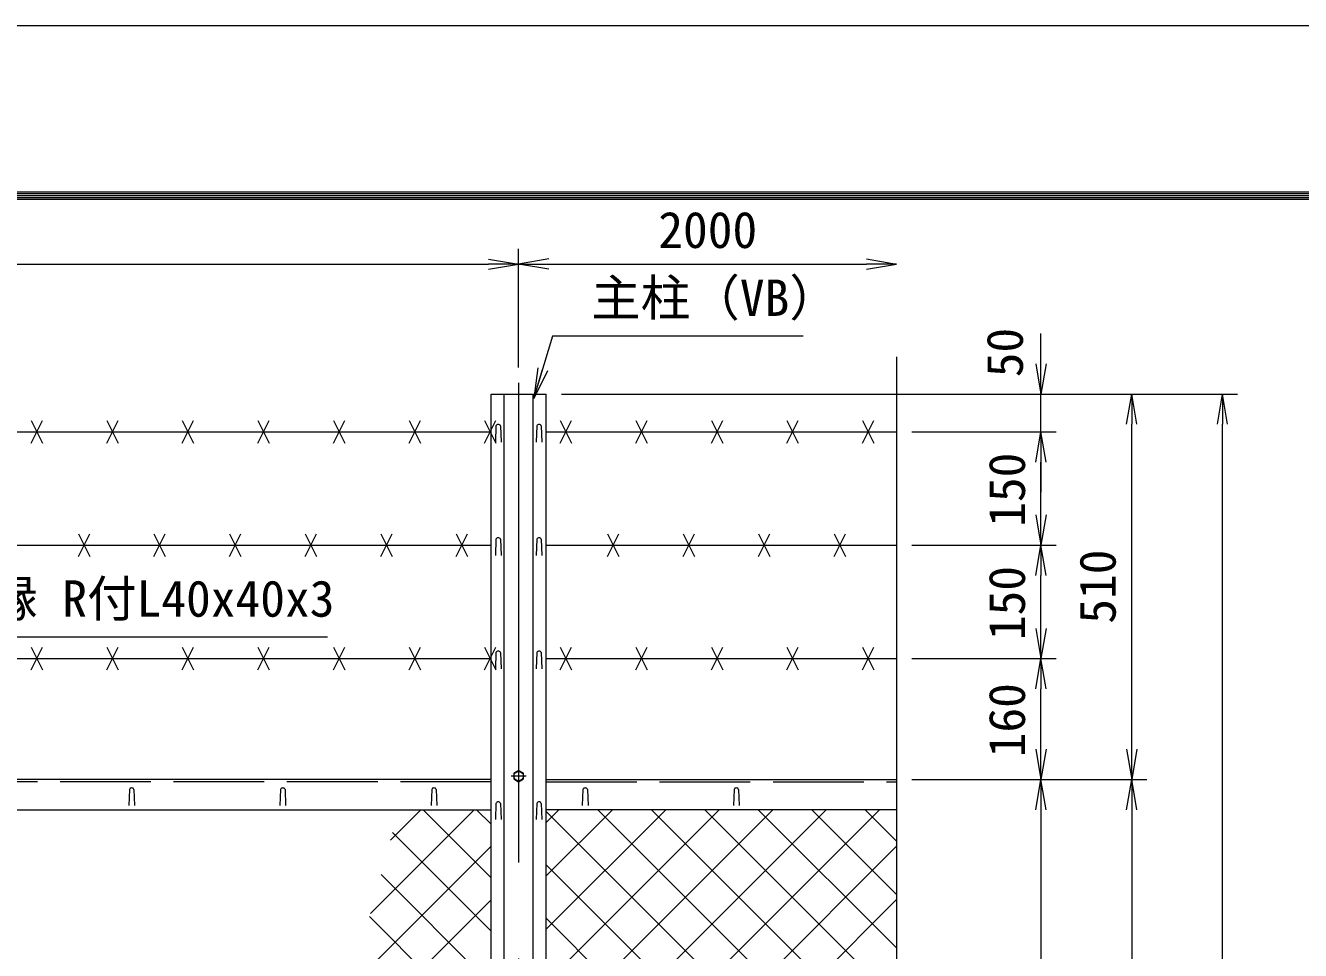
# Model space of a CAD drawing. Units: millimetres, scale not verified. Extents: x -4200 to 4200, y -2970 to 2970.
# Drawn here: x -1866 to -179, y 1746 to 2970 of the extents above; entities that cross this region are included whole.
import ezdxf
from ezdxf.enums import TextEntityAlignment as Align

# ---------------------------------------------------------------- set-up
doc = ezdxf.new("R2010")
doc.units = ezdxf.units.MM
doc.header["$LTSCALE"] = 20
doc.linetypes.add('DASHED', pattern=[7.5, 6, -1.5])
doc.linetypes.add('USER1', pattern=[50.8, 31.75, -6.35, 6.35, -6.35])
for name, color, linetype, lineweight in [('0-0_D-STR1', 1, 'Continuous', 18), ('0-1_D-BMK', 2, 'USER1', 13), ('0-2_D-STR-DIM', 7, 'Continuous', 9), ('0-3_D-STR3', 3, 'Continuous', 13), ('0-5_D-STR-TXT', 7, 'Continuous', 9), ('0-6_0', 7, 'Continuous', 9), ('0-7_D-STR2', 7, 'Continuous', 9), ('0-8_D-TTL', 7, 'Continuous', 9)]:
    doc.layers.add(name, color=color, linetype=linetype, lineweight=lineweight)
doc.styles.add('ＭＳ ゴシック', font='')
doc.styles.get('ＭＳ ゴシック').set_extended_font_data('MS Gothic')

# ---------------------------------------------------------------- blocks, each defined once
blk = doc.blocks.new('_Open')
at = {"layer": '0-6_0'}
blk.add_line((-20, 3.33), (0, 0), dxfattribs=at)
blk.add_lwpolyline([(-20, -3.33), (0, 0), (-20, 0)], dxfattribs=at)

msp = doc.modelspace()

# ---------------------------------------------------------------- linework, layer by layer
at = {"layer": '0-0_D-STR1'}
for p, q in [((-1232.6, 352.26), (-1232.6, 2482.26)), ((-1194.6, 352.26), (-1194.6, 2482.26)), ((-1177.1, 350.76), (-1177.1, 2482.26)), ((-1243.6, 2440.14), (-1244.35, 2418.64)), ((-1237.6, 2440.14), (-1236.85, 2418.64)), ((-1189.6, 2440.14), (-1190.35, 2418.64)), ((-1183.6, 2440.14), (-1182.85, 2418.64)), ((-1243.6, 2290.14), (-1244.35, 2268.64)), ((-1237.6, 2290.14), (-1236.85, 2268.64)), ((-1189.6, 2290.14), (-1190.35, 2268.64)), ((-1183.6, 2290.14), (-1182.85, 2268.64)), ((-1243.6, 2140.14), (-1244.35, 2118.64)), ((-1237.6, 2140.14), (-1236.85, 2118.64)), ((-1189.6, 2140.14), (-1190.35, 2118.64)), ((-1183.6, 2140.14), (-1182.85, 2118.64)), ((-1250.1, 1972.26), (-3188.6, 1972.26)), ((-1728.6, 1959.13), (-1729.35, 1937.63)), ((-1722.6, 1959.13), (-1721.85, 1937.63)), ((-1528.6, 1959.13), (-1529.35, 1937.63)), ((-1522.6, 1959.13), (-1521.85, 1937.63)), ((-1328.6, 1959.13), (-1329.35, 1937.63)), ((-1322.6, 1959.13), (-1321.85, 1937.63)), ((-1177.1, 1972.26), (-713.6, 1972.26)), ((-1128.6, 1959.13), (-1129.35, 1937.63)), ((-1122.6, 1959.13), (-1121.85, 1937.63)), ((-928.6, 1959.13), (-929.35, 1937.63)), ((-922.6, 1959.13), (-921.85, 1937.63)), ((-1243.6, 1940.64), (-1244.35, 1919.14)), ((-1237.6, 1940.64), (-1236.85, 1919.14)), ((-1189.6, 1940.64), (-1190.35, 1919.14)), ((-1183.6, 1940.64), (-1182.85, 1919.14)), ((-3188.6, 1932.26), (-1250.1, 1932.26)), ((-713.6, 1932.26), (-1177.1, 1932.26))]:
    msp.add_line(p, q, dxfattribs=at)
at = {"layer": '0-0_D-STR1', "linetype": 'DASHED'}
for p, q in [((-1250.1, 1969.26), (-3188.6, 1969.26)), ((-1177.1, 1969.26), (-713.6, 1969.26))]:
    msp.add_line(p, q, dxfattribs=at)
at = {"layer": '0-0_D-STR1'}
msp.add_lwpolyline([(-1250.1, 350.76), (-1250.1, 2482.26), (-1177.1, 2482.26)], dxfattribs=at)
for centre in [(-1240.6, 2438.89), (-1186.6, 2438.89), (-1240.6, 2288.89), (-1186.6, 2288.89), (-1240.6, 2138.89), (-1186.6, 2138.89), (-1725.6, 1957.88), (-1525.6, 1957.88), (-1325.6, 1957.88), (-1125.6, 1957.88), (-925.6, 1957.88), (-1240.6, 1939.39), (-1186.6, 1939.39)]:
    msp.add_arc(centre, 3.25, 22.61986, 157.38014, dxfattribs=at)
at = {"layer": '0-1_D-BMK'}
for p, q in [((-1213.6, 2497.26), (-1213.6, 102.26)), ((-1203.6, 1976.76), (-1223.6, 1976.76))]:
    msp.add_line(p, q, dxfattribs=at)
at = {"layer": '0-2_D-STR-DIM'}
for p, q in [((-1213.6, 2517.26), (-1213.6, 2674.38)), ((-1213.6, 2517.26), (-1213.6, 2674.07)), ((-3173.6, 2654.07), (-1253.6, 2654.07)), ((-1173.6, 2654.38), (-753.6, 2654.38)), ((-522.56, 2522.26), (-522.56, 2562.26)), ((-713.6, 2531.71), (-713.6, 1162.91)), ((-1157.1, 2482.26), (-382.56, 2482.26)), ((-1157.1, 2482.26), (-502.56, 2482.26)), ((-1157.1, 2482.26), (-262.56, 2482.26)), ((-522.56, 2432.26), (-522.56, 2482.26)), ((-693.6, 2432.26), (-502.56, 2432.26)), ((-693.6, 2432.26), (-502.56, 2432.26)), ((-402.56, 2012.26), (-402.56, 2442.26)), ((-282.56, 212.26), (-282.56, 2442.26)), ((-522.56, 2322.26), (-522.56, 2392.26)), ((-522.56, 2392.26), (-522.56, 2352.26)), ((-693.6, 2282.26), (-502.56, 2282.26)), ((-693.6, 2282.26), (-502.56, 2282.26)), ((-522.56, 2172.26), (-522.56, 2242.26)), ((-693.6, 2132.26), (-502.56, 2132.26)), ((-693.6, 2132.26), (-502.56, 2132.26)), ((-522.56, 2012.26), (-522.56, 2092.26)), ((-693.6, 1972.26), (-502.56, 1972.26)), ((-693.6, 1972.26), (-382.56, 1972.26)), ((-693.6, 1972.26), (-382.56, 1972.26)), ((-693.6, 1972.26), (-502.56, 1972.26)), ((-522.56, 1932.26), (-522.56, 242.26)), ((-402.56, 1932.26), (-402.56, 212.26))]:
    msp.add_line(p, q, dxfattribs=at)
at = {"layer": '0-3_D-STR3'}
for p, q in [((-1858.6, 2417.26), (-1843.6, 2447.26)), ((-1858.6, 2447.26), (-1843.6, 2417.26)), ((-1758.6, 2417.26), (-1743.6, 2447.26)), ((-1758.6, 2447.26), (-1743.6, 2417.26)), ((-1658.6, 2417.26), (-1643.6, 2447.26)), ((-1658.6, 2447.26), (-1643.6, 2417.26)), ((-1558.6, 2417.26), (-1543.6, 2447.26)), ((-1558.6, 2447.26), (-1543.6, 2417.26)), ((-1458.6, 2417.26), (-1443.6, 2447.26)), ((-1458.6, 2447.26), (-1443.6, 2417.26)), ((-1358.6, 2417.26), (-1343.6, 2447.26)), ((-1358.6, 2447.26), (-1343.6, 2417.26)), ((-1258.6, 2417.26), (-1243.6, 2447.26)), ((-1258.6, 2447.26), (-1243.6, 2417.26)), ((-1158.6, 2417.26), (-1143.6, 2447.26)), ((-1158.6, 2447.26), (-1143.6, 2417.26)), ((-1058.6, 2417.26), (-1043.6, 2447.26)), ((-1058.6, 2447.26), (-1043.6, 2417.26)), ((-958.6, 2417.26), (-943.6, 2447.26)), ((-958.6, 2447.26), (-943.6, 2417.26)), ((-858.6, 2417.26), (-843.6, 2447.26)), ((-858.6, 2447.26), (-843.6, 2417.26)), ((-758.6, 2417.26), (-743.6, 2447.26)), ((-758.6, 2447.26), (-743.6, 2417.26)), ((-3188.6, 2432.26), (-1250.1, 2432.26)), ((-1177.1, 2432.26), (-713.6, 2432.26)), ((-1796.1, 2297.26), (-1781.1, 2267.26)), ((-1796.1, 2267.26), (-1781.1, 2297.26)), ((-1696.1, 2297.26), (-1681.1, 2267.26)), ((-1696.1, 2267.26), (-1681.1, 2297.26)), ((-1596.1, 2297.26), (-1581.1, 2267.26)), ((-1596.1, 2267.26), (-1581.1, 2297.26)), ((-1496.1, 2297.26), (-1481.1, 2267.26)), ((-1496.1, 2267.26), (-1481.1, 2297.26)), ((-1396.1, 2297.26), (-1381.1, 2267.26)), ((-1396.1, 2267.26), (-1381.1, 2297.26)), ((-1296.1, 2297.26), (-1281.1, 2267.26)), ((-1296.1, 2267.26), (-1281.1, 2297.26)), ((-1096.1, 2297.26), (-1081.1, 2267.26)), ((-1096.1, 2267.26), (-1081.1, 2297.26)), ((-996.1, 2297.26), (-981.1, 2267.26)), ((-996.1, 2267.26), (-981.1, 2297.26)), ((-896.1, 2297.26), (-881.1, 2267.26)), ((-896.1, 2267.26), (-881.1, 2297.26)), ((-796.1, 2297.26), (-781.1, 2267.26)), ((-796.1, 2267.26), (-781.1, 2297.26)), ((-3188.6, 2282.26), (-1250.1, 2282.26)), ((-1177.1, 2282.26), (-713.6, 2282.26)), ((-1858.6, 2117.26), (-1843.6, 2147.26)), ((-1858.6, 2147.26), (-1843.6, 2117.26)), ((-1758.6, 2117.26), (-1743.6, 2147.26)), ((-1758.6, 2147.26), (-1743.6, 2117.26)), ((-1658.6, 2117.26), (-1643.6, 2147.26)), ((-1658.6, 2147.26), (-1643.6, 2117.26)), ((-1558.6, 2117.26), (-1543.6, 2147.26)), ((-1558.6, 2147.26), (-1543.6, 2117.26)), ((-1458.6, 2117.26), (-1443.6, 2147.26)), ((-1458.6, 2147.26), (-1443.6, 2117.26)), ((-1358.6, 2117.26), (-1343.6, 2147.26)), ((-1358.6, 2147.26), (-1343.6, 2117.26)), ((-1258.6, 2117.26), (-1243.6, 2147.26)), ((-1258.6, 2147.26), (-1243.6, 2117.26)), ((-1158.6, 2117.26), (-1143.6, 2147.26)), ((-1158.6, 2147.26), (-1143.6, 2117.26)), ((-1058.6, 2117.26), (-1043.6, 2147.26)), ((-1058.6, 2147.26), (-1043.6, 2117.26)), ((-958.6, 2117.26), (-943.6, 2147.26)), ((-958.6, 2147.26), (-943.6, 2117.26)), ((-858.6, 2117.26), (-843.6, 2147.26)), ((-858.6, 2147.26), (-843.6, 2117.26)), ((-758.6, 2117.26), (-743.6, 2147.26)), ((-758.6, 2147.26), (-743.6, 2117.26)), ((-3188.6, 2132.26), (-1250.1, 2132.26)), ((-1177.1, 2132.26), (-713.6, 2132.26)), ((-1213.6, 1984.27), (-1220.1, 1980.51)), ((-1220.1, 1980.51), (-1220.1, 1973.01)), ((-1207.1, 1980.51), (-1213.6, 1984.27)), ((-1207.1, 1973.01), (-1207.1, 1980.51)), ((-1220.1, 1973.01), (-1213.6, 1969.25)), ((-1213.6, 1969.25), (-1207.1, 1973.01))]:
    msp.add_line(p, q, dxfattribs=at)
msp.add_circle((-1213.6, 1976.76), 6.25, dxfattribs=at)
at = {"layer": '0-5_D-STR-TXT'}
for points in [[(-837.28, 2558.72), (-1168.66, 2558.72), (-1192.96, 2478.48)], [(-1466.5, 2160.65), (-2164.38, 2160.65), (-2221.94, 1974.17)]]:
    msp.add_lwpolyline(points, dxfattribs=at)
at = {"layer": '0-7_D-STR2'}
for p, q in [((-1409.58, 1795.1), (-1272.42, 1932.26)), ((-1383.29, 1892.1), (-1343.13, 1932.26)), ((-1250.1, 1842.24), (-1340.12, 1932.26)), ((-1250.1, 1912.95), (-1269.41, 1932.26)), ((-1177.1, 1915.48), (-1160.32, 1932.26)), ((-1177.1, 1844.77), (-1089.61, 1932.26)), ((-1177.1, 1774.06), (-1018.9, 1932.26)), ((-1177.1, 1703.35), (-948.19, 1932.26)), ((-1177.1, 1632.64), (-877.48, 1932.26)), ((-1177.1, 1561.92), (-806.77, 1932.26)), ((-1177.1, 1491.21), (-736.06, 1932.26)), ((-713.6, 1466.49), (-1177.1, 1929.99)), ((-713.6, 1537.2), (-1108.66, 1932.26)), ((-713.6, 1607.91), (-1037.95, 1932.26)), ((-713.6, 1678.62), (-967.24, 1932.26)), ((-713.6, 1749.33), (-896.53, 1932.26)), ((-713.6, 1820.05), (-825.82, 1932.26)), ((-713.6, 1890.76), (-755.11, 1932.26)), ((-1250.1, 1771.53), (-1380.6, 1902.03)), ((-1435.87, 1698.1), (-1250.1, 1883.86)), ((-1177.1, 1420.5), (-713.6, 1884)), ((-713.6, 1395.78), (-1177.1, 1859.28)), ((-1250.1, 1700.82), (-1395.68, 1846.4)), ((-1462.16, 1601.1), (-1250.1, 1813.15)), ((-1151.39, 1375.51), (-713.6, 1813.29)), ((-1250.1, 1630.11), (-1410.75, 1790.76)), ((-764.04, 1375.51), (-1177.1, 1788.57))]:
    msp.add_line(p, q, dxfattribs=at)
at = {"layer": '0-8_D-TTL', "color": 2, "lineweight": 18}
msp.add_lwpolyline([(-4200, 2970), (4200, 2970), (4200, -2970), (-4200, -2970)], close=True, dxfattribs=at)
at = {"layer": '0-8_D-TTL'}
for points in [[(-3930, 2750), (3930, 2750), (3930, -2750), (-3930, -2750)], [(-3927.5, 2747.5), (3927.5, 2747.5), (3927.5, -2747.5), (-3927.5, -2747.5)], [(-3925, 2745), (3925, 2745), (3925, -2745), (-3925, -2745)], [(-3922.5, 2742.5), (3922.5, 2742.5), (3922.5, -2742.5), (-3922.5, -2742.5)], [(-3920, 2740), (3920, 2740), (3920, -2740), (-3920, -2740)]]:
    msp.add_lwpolyline(points, close=True, dxfattribs=at)

# ---------------------------------------------------------------- block references
at = {"layer": '0-2_D-STR-DIM', "xscale": 2, "yscale": 2}
for p in [(-1213.6, 2654.07), (-713.6, 2654.38)]:
    msp.add_blockref('_Open', p, dxfattribs=at)
for p, rotation in [((-1213.6, 2654.38), 180), ((-522.56, 2482.26), 270), ((-402.56, 2482.26), 90), ((-282.56, 2482.26), 90), ((-522.56, 2432.26), 90), ((-522.56, 2432.26), 90), ((-522.56, 2282.26), 270), ((-522.56, 2282.26), 90), ((-522.56, 2132.26), 270), ((-522.56, 2132.26), 90), ((-522.56, 1972.26), 270), ((-402.56, 1972.26), 270), ((-522.56, 1972.26), 90), ((-402.56, 1972.26), 90)]:
    msp.add_blockref('_Open', p, dxfattribs=dict(at, rotation=rotation))
at = {"layer": '0-5_D-STR-TXT', "xscale": 2, "yscale": 2, "rotation": 253.14944}
msp.add_blockref('_Open', (-1193.54, 2476.56), dxfattribs=at)

# ---------------------------------------------------------------- texts
at = {"layer": '0-2_D-STR-DIM', "style": 'ＭＳ ゴシック'}
msp.add_text('2000', height=48.09, dxfattribs=at).set_placement((-1028.85, 2661.13), align=Align.BOTTOM_LEFT)
for s, p in [('50', (-532.07, 2504.49)), ('150', (-529.3, 2306.61)), ('510', (-409.3, 2178.38)), ('150', (-529.3, 2156.61)), ('160', (-529.3, 2001.61))]:
    msp.add_text(s, height=48.09, rotation=90, dxfattribs=at).set_placement(p, align=Align.BOTTOM_LEFT)
at = {"layer": '0-5_D-STR-TXT', "style": 'ＭＳ ゴシック'}
for s, p in [('主柱（VB）', (-1117.74, 2571.3)), ('爪付胴縁 R付L40x40x3', (-2112.44, 2173.24))]:
    msp.add_text(s, height=48.09, dxfattribs=at).set_placement(p, align=Align.BOTTOM_LEFT)

doc.saveas('drawing.dxf')
